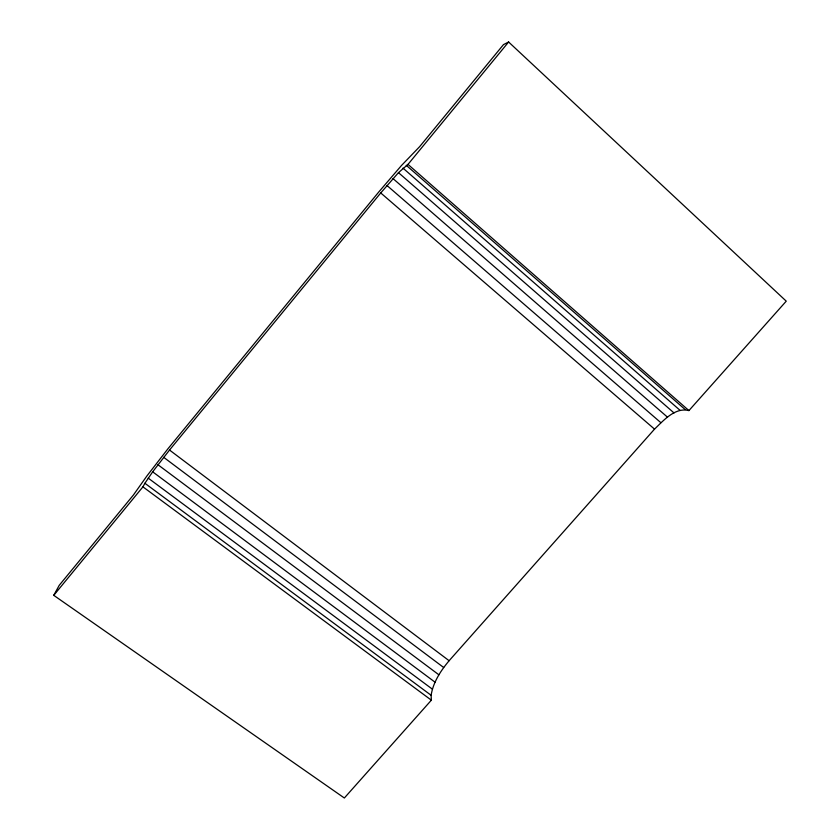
<?xml version="1.0" encoding="UTF-8"?>
<svg xmlns="http://www.w3.org/2000/svg" width="840" height="840" viewBox="0 0 840 840"><rect width="100%" height="100%" fill="white"/><g stroke="black" fill="none" stroke-linecap="round" stroke-linejoin="round"><path stroke-width="1.26" d="M431.12 695.279C433.178 682.185 440.748 670.708 449.117 660.723L654.528 429.125C663.569 420.483 675.077 407.054 688.926 410.582L786.25 301.161L508.61 42L503.475 44.615L419.612 146.685L401.52 165.459L378.798 191.951L168.032 448.665L146.947 475.902L133.413 495.023L59.22 585.333L53.749 595.34L344.348 798L431.361 700.172L431.12 695.279L144.9 483.273L152.67 471.818L169.523 450.041L380.73 192.938L398.475 172.662L407.988 164.388L688.926 410.582M53.749 595.34L142.916 486.864L144.9 483.273M407.999 164.388L508.61 42M142.926 486.843L431.361 700.172M148.228 478.139L432.38 689.157M152.67 471.818L435.026 682.175M157.93 464.719L438.879 674.793M163.663 457.306L443.678 667.496M169.523 450.041L449.117 660.723M380.73 192.938L654.528 429.125M386.967 185.493L660.849 422.667M393.015 178.595L667.485 417.155M398.475 172.662L674.016 412.933M402.99 168.126L680.033 410.319M406.245 165.291L685.115 409.5"/></g></svg>
